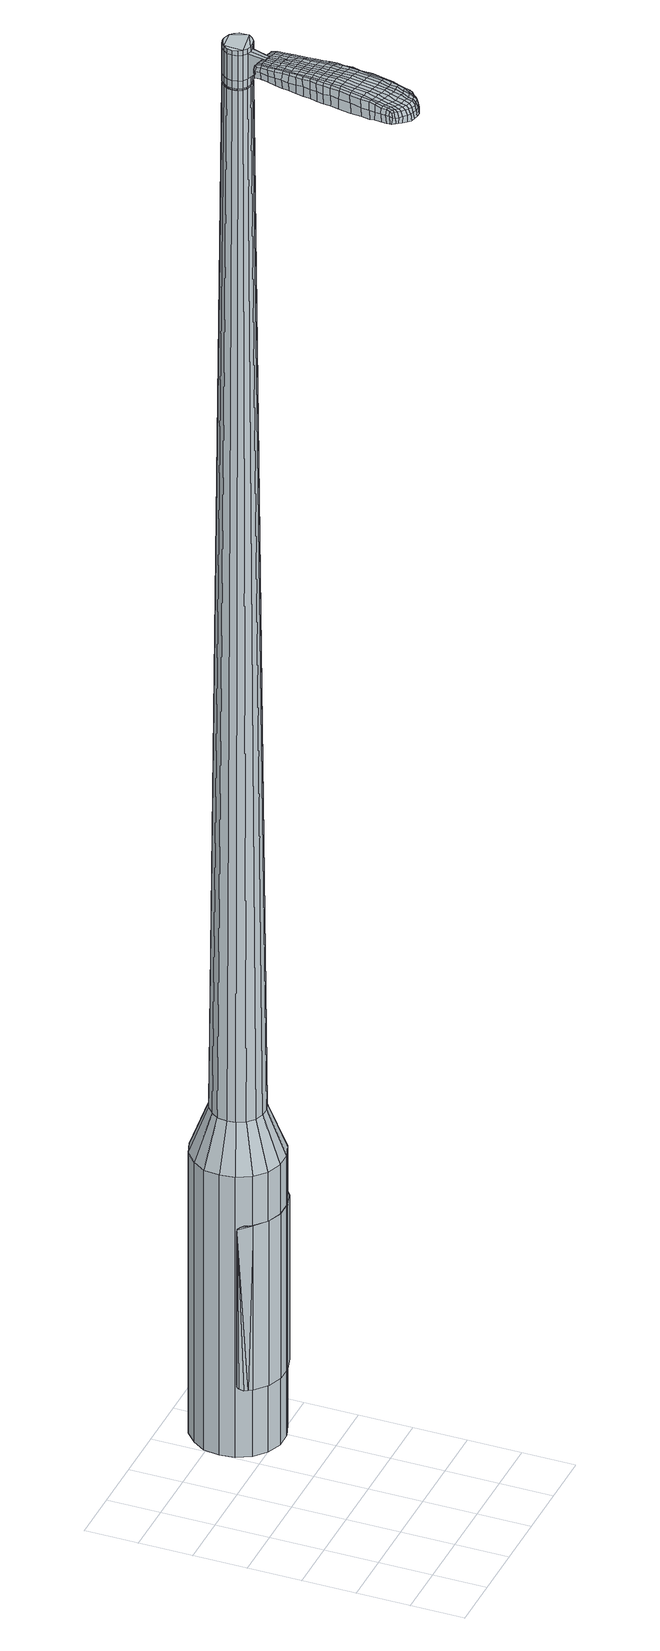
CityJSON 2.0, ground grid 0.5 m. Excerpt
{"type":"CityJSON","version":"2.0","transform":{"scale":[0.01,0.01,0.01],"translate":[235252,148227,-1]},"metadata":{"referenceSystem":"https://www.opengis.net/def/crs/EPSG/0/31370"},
"CityObjects":{
"object1":{"type":"GenericCityObject","attributes":{"cluster":193,"mean_distance_to_centroid":0.144,"new_centroid_x":235253.41,"new_centroid_y":148229.39,"mean_distance_to_camera":8.99,"H1":12.53,"H2":21.16,"Z_final":111.23,"cluster2":-1,"proj_x":235248.6,"proj_y":148228.47,"id_line":97395,"bearing_l":169.21,"distance":4.89,"orientation":"left","G_obj":259.21},"geometry":[{"type":"MultiSurface","lod":"2","boundaries":[[[0,1,2,3]],[[1,4,5,2]],[[4,6,7,5]],[[6,8,9,7]],[[8,10,11,9]],[[10,12,13,11]],[[12,14,15,13]],[[14,16,17,15]],[[16,18,19,17]],[[18,20,21,19]],[[20,22,23,21]],[[22,24,25,23]],[[24,26,27,25]],[[26,28,29,27]],[[28,30,31,29]],[[30,32,33,31]],[[32,34,35,33]],[[34,0,3,35]],[[36,37,38,39]],[[38,40,41,42]],[[41,43,42]],[[42,44,45,46]],[[45,47,46]],[[46,48,49,50]],[[49,51,50]],[[42,46,50,38]],[[50,52,39,38]],[[53,36,39]],[[2,5,7,35]],[[7,9,11,15]],[[11,13,15]],[[15,17,19,23]],[[19,21,23]],[[23,25,27,31]],[[27,29,31]],[[15,23,31,7]],[[31,33,35,7]],[[3,2,35]],[[1,0,54,55]],[[0,34,56,54]],[[34,32,57,56]],[[32,30,58,57]],[[30,28,59,58]],[[28,26,60,59]],[[26,24,61,60]],[[24,22,62,61]],[[22,20,63,62]],[[20,18,64,63]],[[18,16,65,64]],[[16,14,66,65]],[[14,12,67,66]],[[12,10,68,67]],[[10,8,69,68]],[[8,6,70,69]],[[6,4,71,70]],[[4,1,55,71]],[[55,54,72,73]],[[54,56,74,72]],[[56,57,75,74]],[[57,58,76,75]],[[58,59,77,76]],[[59,60,78,77]],[[60,61,79,78]],[[61,62,80,79]],[[62,63,81,80]],[[63,64,82,81]],[[64,65,83,82]],[[65,66,84,83]],[[66,67,85,84]],[[67,68,86,85]],[[68,69,87,86]],[[69,70,88,87]],[[70,71,89,88]],[[71,55,73,89]],[[90,91,92,93]],[[74,94,91,90]],[[95,96,94,74]],[[76,97,96,95]],[[98,99,97,76]],[[78,100,99,98]],[[101,102,100,78]],[[80,103,102,101]],[[81,104,103,80]],[[105,106,104,81]],[[83,107,106,105]],[[108,109,107,83]],[[110,111,109,108]],[[112,113,111,110]],[[114,115,113,112]],[[116,117,115,114]],[[118,119,117,116]],[[93,92,119,118]],[[120,121,122,123]],[[124,120,123,125]],[[126,124,125,127]],[[128,126,127,129]],[[130,128,129,131]],[[132,130,131,133]],[[134,132,133,135]],[[136,134,135,137]],[[138,136,137,139]],[[140,138,139,141]],[[142,140,141,143]],[[144,142,143,145]],[[146,144,145,147]],[[148,146,147,149]],[[150,148,149,151]],[[152,150,151,153]],[[73,72,90,93]],[[72,74,90]],[[75,95,74]],[[75,76,95]],[[77,98,76]],[[77,78,98]],[[79,101,78]],[[79,80,101]],[[82,105,81]],[[82,83,105]],[[84,108,83]],[[84,85,110,108]],[[85,86,112,110]],[[86,87,114,112]],[[87,88,116,114]],[[88,89,118,116]],[[89,73,93,118]],[[154,155,92,91]],[[155,156,119,92]],[[156,157,117,119]],[[157,158,115,117]],[[158,159,113,115]],[[159,160,111,113]],[[160,161,109,111]],[[161,107,109]],[[162,106,107]],[[162,104,106]],[[163,102,103]],[[163,100,102]],[[164,99,100]],[[164,97,99]],[[165,96,97]],[[165,94,96]],[[154,91,94]],[[39,52,152,166]],[[155,154,167,153]],[[53,39,166,121]],[[154,94,122,167]],[[36,53,121,120]],[[94,165,123,122]],[[37,36,120,124]],[[165,97,125,123]],[[38,37,124,126]],[[97,164,127,125]],[[40,38,126,128]],[[164,100,129,127]],[[41,40,128,130]],[[100,163,131,129]],[[43,41,130,132]],[[163,103,133,131]],[[42,43,132,134]],[[103,104,135,133]],[[44,42,134,136]],[[104,162,137,135]],[[45,44,136,138]],[[162,107,139,137]],[[47,45,138,140]],[[107,161,141,139]],[[46,47,140,142]],[[161,160,143,141]],[[48,46,142,144]],[[160,159,145,143]],[[49,48,144,146]],[[159,158,147,145]],[[51,49,146,148]],[[158,157,149,147]],[[50,51,148,150]],[[157,156,151,149]],[[52,50,150,152]],[[156,155,153,151]],[[152,153,168,169]],[[153,167,170,168]],[[167,122,171,170]],[[122,121,172,171]],[[121,166,173,172]],[[166,152,169,173]],[[174,175,176,177]],[[178,174,177,179]],[[174,178,180,181]],[[175,174,181,182]],[[183,184,185,186]],[[187,183,186,188]],[[183,187,189,190]],[[184,183,190,191]],[[192,193,194,195]],[[196,192,195,197]],[[192,196,198,199]],[[193,192,199,200]],[[201,202,203,204]],[[205,201,204,206]],[[201,205,207,208]],[[202,201,208,209]],[[210,211,212,213]],[[214,210,213,215]],[[210,214,216,217]],[[211,210,217,218]],[[219,220,221,222]],[[223,219,222,224]],[[219,223,225,226]],[[220,219,226,227]],[[228,229,230,231]],[[220,228,231,221]],[[228,220,227,232]],[[229,228,232,233]],[[234,235,236,237]],[[229,234,237,230]],[[234,229,233,238]],[[235,234,238,239]],[[240,178,179,241]],[[235,240,241,236]],[[240,235,239,242]],[[178,240,242,180]],[[243,244,245,246]],[[247,243,246,248]],[[243,247,249,250]],[[244,243,250,251]],[[252,253,254,255]],[[244,252,255,245]],[[252,244,251,256]],[[253,252,256,257]],[[258,259,260,261]],[[253,258,261,254]],[[258,253,257,262]],[[259,258,262,263]],[[264,265,266,267]],[[259,264,267,260]],[[264,259,263,268]],[[265,264,268,269]],[[270,175,182,271]],[[265,270,271,266]],[[270,265,269,272]],[[175,270,272,176]],[[273,274,275,276]],[[277,273,276,278]],[[273,277,279,280]],[[274,273,280,281]],[[282,283,284,285]],[[274,282,285,275]],[[282,274,281,286]],[[283,282,286,287]],[[288,289,290,291]],[[283,288,291,284]],[[288,283,287,292]],[[289,288,292,293]],[[294,187,188,295]],[[289,294,295,290]],[[294,289,293,296]],[[187,294,296,189]],[[297,298,299,300]],[[301,297,300,302]],[[297,301,303,304]],[[298,297,304,305]],[[306,307,308,309]],[[298,306,309,299]],[[306,298,305,310]],[[307,306,310,311]],[[312,313,314,315]],[[307,312,315,308]],[[312,307,311,316]],[[313,312,316,317]],[[318,319,320,321]],[[313,318,321,314]],[[318,313,317,322]],[[319,318,322,323]],[[324,184,191,325]],[[319,324,325,320]],[[324,319,323,326]],[[184,324,326,185]],[[327,213,212,328]],[[329,327,328,330]],[[327,329,331,332]],[[213,327,332,215]],[[333,329,330,334]],[[335,333,334,336]],[[333,335,337,338]],[[329,333,338,331]],[[339,335,336,340]],[[341,339,340,342]],[[339,341,343,344]],[[335,339,344,337]],[[345,341,342,346]],[[347,345,346,348]],[[345,347,349,350]],[[341,345,350,343]],[[351,347,348,352]],[[202,351,352,203]],[[351,202,209,353]],[[347,351,353,349]],[[354,355,200,199]],[[356,354,199,198]],[[354,356,357,358]],[[355,354,358,359]],[[360,361,359,358]],[[362,360,358,357]],[[360,362,363,364]],[[361,360,364,365]],[[366,367,365,364]],[[368,366,364,363]],[[366,368,369,370]],[[367,366,370,371]],[[372,373,371,370]],[[374,372,370,369]],[[372,374,207,205]],[[373,372,205,206]],[[375,376,377,378]],[[277,375,378,279]],[[375,277,278,379]],[[376,375,379,380]],[[381,196,197,382]],[[376,381,382,377]],[[381,376,380,383]],[[196,381,383,198]],[[384,385,386,387]],[[223,384,387,225]],[[384,223,224,388]],[[385,384,388,389]],[[390,391,392,393]],[[385,390,393,386]],[[390,385,389,394]],[[391,390,394,395]],[[396,193,200,397]],[[391,396,397,392]],[[396,391,395,398]],[[193,396,398,194]],[[399,400,401,402]],[[181,399,402,182]],[[399,181,180,403]],[[400,399,403,404]],[[405,406,407,408]],[[400,405,408,401]],[[405,400,404,409]],[[406,405,409,410]],[[411,204,203,412]],[[406,411,412,407]],[[411,406,410,413]],[[204,411,413,206]],[[414,415,416,417]],[[186,414,417,188]],[[414,186,185,418]],[[415,414,418,419]],[[420,208,207,421]],[[415,420,421,416]],[[420,415,419,422]],[[208,420,422,209]],[[423,424,425,426]],[[301,423,426,303]],[[423,301,302,427]],[[424,423,427,428]],[[429,214,215,430]],[[424,429,430,425]],[[429,424,428,431]],[[214,429,431,216]],[[432,433,434,435]],[[247,432,435,249]],[[432,247,248,436]],[[433,432,436,437]],[[438,439,440,441]],[[433,438,441,434]],[[438,433,437,442]],[[439,438,442,443]],[[444,211,218,445]],[[439,444,445,440]],[[444,439,443,446]],[[211,444,446,212]],[[447,448,437,436]],[[246,447,436,248]],[[447,246,245,449]],[[448,447,449,450]],[[451,452,443,442]],[[448,451,442,437]],[[451,448,450,453]],[[452,451,453,454]],[[455,328,212,446]],[[452,455,446,443]],[[455,452,454,456]],[[328,455,456,330]],[[457,458,459,460]],[[304,457,460,305]],[[457,304,303,426]],[[458,457,426,425]],[[461,332,331,462]],[[458,461,462,459]],[[461,458,425,430]],[[332,461,430,215]],[[463,464,450,449]],[[255,463,449,245]],[[463,255,254,465]],[[464,463,465,466]],[[467,468,454,453]],[[464,467,453,450]],[[467,464,466,469]],[[468,467,469,470]],[[471,334,330,456]],[[468,471,456,454]],[[471,468,470,472]],[[334,471,472,336]],[[473,474,475,476]],[[310,473,476,311]],[[473,310,305,460]],[[474,473,460,459]],[[477,338,337,478]],[[474,477,478,475]],[[477,474,459,462]],[[338,477,462,331]],[[479,480,466,465]],[[261,479,465,254]],[[479,261,260,481]],[[480,479,481,482]],[[483,484,470,469]],[[480,483,469,466]],[[483,480,482,485]],[[484,483,485,486]],[[487,340,336,472]],[[484,487,472,470]],[[487,484,486,488]],[[340,487,488,342]],[[489,490,491,492]],[[316,489,492,317]],[[489,316,311,476]],[[490,489,476,475]],[[493,344,343,494]],[[490,493,494,491]],[[493,490,475,478]],[[344,493,478,337]],[[495,496,482,481]],[[267,495,481,260]],[[495,267,266,497]],[[496,495,497,498]],[[499,500,486,485]],[[496,499,485,482]],[[499,496,498,501]],[[500,499,501,502]],[[503,346,342,488]],[[500,503,488,486]],[[503,500,502,504]],[[346,503,504,348]],[[505,506,507,508]],[[322,505,508,323]],[[505,322,317,492]],[[506,505,492,491]],[[509,350,349,510]],[[506,509,510,507]],[[509,506,491,494]],[[350,509,494,343]],[[511,512,498,497]],[[271,511,497,266]],[[511,271,182,402]],[[512,511,402,401]],[[513,514,502,501]],[[512,513,501,498]],[[513,512,401,408]],[[514,513,408,407]],[[515,352,348,504]],[[514,515,504,502]],[[515,514,407,412]],[[352,515,412,203]],[[516,517,419,418]],[[326,516,418,185]],[[516,326,323,508]],[[517,516,508,507]],[[518,353,209,422]],[[517,518,422,419]],[[518,517,507,510]],[[353,518,510,349]],[[519,520,380,379]],[[276,519,379,278]],[[519,276,275,521]],[[520,519,521,522]],[[523,356,198,383]],[[520,523,383,380]],[[523,520,522,524]],[[356,523,524,357]],[[525,526,527,528]],[[226,525,528,227]],[[525,226,225,387]],[[526,525,387,386]],[[529,530,531,532]],[[526,529,532,527]],[[529,526,386,393]],[[530,529,393,392]],[[533,355,359,534]],[[530,533,534,531]],[[533,530,392,397]],[[355,533,397,200]],[[535,536,522,521]],[[285,535,521,275]],[[535,285,284,537]],[[536,535,537,538]],[[539,362,357,524]],[[536,539,524,522]],[[539,536,538,540]],[[362,539,540,363]],[[541,542,543,544]],[[232,541,544,233]],[[541,232,227,528]],[[542,541,528,527]],[[545,546,547,548]],[[542,545,548,543]],[[545,542,527,532]],[[546,545,532,531]],[[549,361,365,550]],[[546,549,550,547]],[[549,546,531,534]],[[361,549,534,359]],[[551,552,538,537]],[[291,551,537,284]],[[551,291,290,553]],[[552,551,553,554]],[[555,368,363,540]],[[552,555,540,538]],[[555,552,554,556]],[[368,555,556,369]],[[557,558,559,560]],[[238,557,560,239]],[[557,238,233,544]],[[558,557,544,543]],[[561,562,563,564]],[[558,561,564,559]],[[561,558,543,548]],[[562,561,548,547]],[[565,367,371,566]],[[562,565,566,563]],[[565,562,547,550]],[[367,565,550,365]],[[567,568,554,553]],[[295,567,553,290]],[[567,295,188,417]],[[568,567,417,416]],[[569,374,369,556]],[[568,569,556,554]],[[569,568,416,421]],[[374,569,421,207]],[[570,571,404,403]],[[242,570,403,180]],[[570,242,239,560]],[[571,570,560,559]],[[572,573,410,409]],[[571,572,409,404]],[[572,571,559,564]],[[573,572,564,563]],[[574,373,206,413]],[[573,574,413,410]],[[574,573,563,566]],[[373,574,566,371]],[[575,576,577,578]],[[578,577,579,580]],[[581,579,577,582]],[[582,577,576,583]],[[584,585,586,587]],[[587,586,588,589]],[[590,588,586,591]],[[591,586,585,592]],[[593,594,595,596]],[[596,595,597,598]],[[599,597,595,600]],[[600,595,594,601]],[[602,603,604,605]],[[605,604,606,607]],[[608,606,604,609]],[[609,604,603,610]],[[611,612,613,614]],[[614,613,615,616]],[[617,615,613,618]],[[618,613,612,619]],[[620,621,622,623]],[[623,622,624,625]],[[626,624,622,627]],[[627,622,621,628]],[[629,630,631,632]],[[632,631,621,620]],[[628,621,631,633]],[[633,631,630,634]],[[635,636,637,638]],[[638,637,630,629]],[[634,630,637,639]],[[639,637,636,640]],[[580,579,641,642]],[[642,641,636,635]],[[640,636,641,643]],[[643,641,579,581]],[[644,645,646,647]],[[647,646,648,649]],[[650,648,646,651]],[[651,646,645,652]],[[653,654,655,656]],[[656,655,645,644]],[[652,645,655,657]],[[657,655,654,658]],[[659,660,661,662]],[[662,661,654,653]],[[658,654,661,663]],[[663,661,660,664]],[[665,666,667,668]],[[668,667,660,659]],[[664,660,667,669]],[[669,667,666,670]],[[583,576,671,672]],[[672,671,666,665]],[[670,666,671,673]],[[673,671,576,575]],[[674,675,676,677]],[[677,676,678,679]],[[680,678,676,681]],[[681,676,675,682]],[[683,684,685,686]],[[686,685,675,674]],[[682,675,685,687]],[[687,685,684,688]],[[689,690,691,692]],[[692,691,684,683]],[[688,684,691,693]],[[693,691,690,694]],[[589,588,695,696]],[[696,695,690,689]],[[694,690,695,697]],[[697,695,588,590]],[[698,699,700,701]],[[701,700,702,703]],[[704,702,700,705]],[[705,700,699,706]],[[707,708,709,710]],[[710,709,699,698]],[[706,699,709,711]],[[711,709,708,712]],[[713,714,715,716]],[[716,715,708,707]],[[712,708,715,717]],[[717,715,714,718]],[[719,720,721,722]],[[722,721,714,713]],[[718,714,721,723]],[[723,721,720,724]],[[592,585,725,726]],[[726,725,720,719]],[[724,720,725,727]],[[727,725,585,584]],[[611,614,728,729]],[[729,728,730,731]],[[732,730,728,733]],[[733,728,614,616]],[[731,730,734,735]],[[735,734,736,737]],[[738,736,734,739]],[[739,734,730,732]],[[737,736,740,741]],[[741,740,742,743]],[[744,742,740,745]],[[745,740,736,738]],[[743,742,746,747]],[[747,746,748,749]],[[750,748,746,751]],[[751,746,742,744]],[[749,748,752,753]],[[753,752,603,602]],[[610,603,752,754]],[[754,752,748,750]],[[601,755,756,600]],[[600,756,757,599]],[[758,757,756,759]],[[759,756,755,760]],[[760,761,762,759]],[[759,762,763,758]],[[764,763,762,765]],[[765,762,761,766]],[[766,767,768,765]],[[765,768,769,764]],[[770,769,768,771]],[[771,768,767,772]],[[772,773,774,771]],[[771,774,775,770]],[[608,775,774,606]],[[606,774,773,607]],[[776,777,778,779]],[[779,778,678,680]],[[679,678,778,780]],[[780,778,777,781]],[[598,597,782,783]],[[783,782,777,776]],[[781,777,782,784]],[[784,782,597,599]],[[785,786,787,788]],[[788,787,624,626]],[[625,624,787,789]],[[789,787,786,790]],[[791,792,793,794]],[[794,793,786,785]],[[790,786,793,795]],[[795,793,792,796]],[[601,594,797,798]],[[798,797,792,791]],[[796,792,797,799]],[[799,797,594,593]],[[800,801,802,803]],[[803,802,582,583]],[[581,582,802,804]],[[804,802,801,805]],[[806,807,808,809]],[[809,808,801,800]],[[805,801,808,810]],[[810,808,807,811]],[[602,605,812,813]],[[813,812,807,806]],[[811,807,812,814]],[[814,812,605,607]],[[815,816,817,818]],[[818,817,587,589]],[[584,587,817,819]],[[819,817,816,820]],[[608,609,821,822]],[[822,821,816,815]],[[820,816,821,823]],[[823,821,609,610]],[[824,825,826,827]],[[827,826,702,704]],[[703,702,826,828]],[[828,826,825,829]],[[616,615,830,831]],[[831,830,825,824]],[[829,825,830,832]],[[832,830,615,617]],[[833,834,835,836]],[[836,835,648,650]],[[649,648,835,837]],[[837,835,834,838]],[[839,840,841,842]],[[842,841,834,833]],[[838,834,841,843]],[[843,841,840,844]],[[619,612,845,846]],[[846,845,840,839]],[[844,840,845,847]],[[847,845,612,611]],[[838,848,849,837]],[[837,849,647,649]],[[644,647,849,850]],[[849,848,850]],[[844,851,852,843]],[[843,852,848,838]],[[850,848,852,853]],[[853,852,851,854]],[[611,729,855,847]],[[847,855,851,844]],[[854,851,855,856]],[[856,855,729,731]],[[857,858,859,860]],[[860,859,705,706]],[[704,705,859,827]],[[827,859,858,824]],[[732,733,861,862]],[[862,861,858,857]],[[824,858,861,831]],[[831,861,733,616]],[[863,864,850]],[[850,864,656,644]],[[653,656,864,865]],[[865,864,863,866]],[[854,867,868,853]],[[853,868,863,850]],[[866,863,868,869]],[[869,868,867,870]],[[731,735,871,856]],[[856,871,867,854]],[[870,867,871,872]],[[872,871,735,737]],[[873,874,875,876]],[[876,875,711,712]],[[706,711,875,860]],[[860,875,874,857]],[[738,739,877,878]],[[878,877,874,873]],[[857,874,877,862]],[[862,877,739,732]],[[866,879,880,865]],[[865,880,662,653]],[[659,662,880,881]],[[881,880,879,882]],[[870,883,884,869]],[[869,884,879,866]],[[882,879,884,885]],[[885,884,883,886]],[[737,741,887,872]],[[872,887,883,870]],[[886,883,887,888]],[[888,887,741,743]],[[889,890,891,892]],[[892,891,717,718]],[[712,717,891,876]],[[876,891,890,873]],[[744,745,893,894]],[[894,893,890,889]],[[873,890,893,878]],[[878,893,745,738]],[[882,895,896,881]],[[881,896,668,659]],[[665,668,896,897]],[[897,896,895,898]],[[886,899,900,885]],[[885,900,895,882]],[[898,895,900,901]],[[901,900,899,902]],[[743,747,903,888]],[[888,903,899,886]],[[902,899,903,904]],[[904,903,747,749]],[[905,906,907,908]],[[908,907,723,724]],[[718,723,907,892]],[[892,907,906,889]],[[750,751,909,910]],[[910,909,906,905]],[[889,906,909,894]],[[894,909,751,744]],[[898,911,912,897]],[[897,912,672,665]],[[583,672,912,803]],[[803,912,911,800]],[[902,913,914,901]],[[901,914,911,898]],[[800,911,914,809]],[[809,914,913,806]],[[749,753,915,904]],[[904,915,913,902]],[[806,913,915,813]],[[813,915,753,602]],[[820,916,917,819]],[[819,917,727,584]],[[724,727,917,908]],[[908,917,916,905]],[[610,754,918,823]],[[823,918,916,820]],[[905,916,918,910]],[[910,918,754,750]],[[781,919,920,780]],[[780,920,677,679]],[[674,677,920,921]],[[921,920,919,922]],[[599,757,923,784]],[[784,923,919,781]],[[922,919,923,924]],[[924,923,757,758]],[[925,926,927,928]],[[928,927,627,628]],[[626,627,927,788]],[[788,927,926,785]],[[929,930,931,932]],[[932,931,926,925]],[[785,926,931,794]],[[794,931,930,791]],[[760,755,933,934]],[[934,933,930,929]],[[791,930,933,798]],[[798,933,755,601]],[[922,935,936,921]],[[921,936,686,674]],[[683,686,936,937]],[[937,936,935,938]],[[758,763,939,924]],[[924,939,935,922]],[[938,935,939,940]],[[940,939,763,764]],[[941,942,943,944]],[[944,943,633,634]],[[628,633,943,928]],[[928,943,942,925]],[[945,946,947,948]],[[948,947,942,941]],[[925,942,947,932]],[[932,947,946,929]],[[766,761,949,950]],[[950,949,946,945]],[[929,946,949,934]],[[934,949,761,760]],[[938,951,952,937]],[[937,952,692,683]],[[689,692,952,953]],[[953,952,951,954]],[[764,769,955,940]],[[940,955,951,938]],[[954,951,955,956]],[[956,955,769,770]],[[957,958,959,960]],[[960,959,639,640]],[[634,639,959,944]],[[944,959,958,941]],[[961,962,963,964]],[[964,963,958,957]],[[941,958,963,948]],[[948,963,962,945]],[[772,767,965,966]],[[966,965,962,961]],[[945,962,965,950]],[[950,965,767,766]],[[954,967,968,953]],[[953,968,696,689]],[[589,696,968,818]],[[818,968,967,815]],[[770,775,969,956]],[[956,969,967,954]],[[815,967,969,822]],[[822,969,775,608]],[[805,970,971,804]],[[804,971,643,581]],[[640,643,971,960]],[[960,971,970,957]],[[811,972,973,810]],[[810,973,970,805]],[[957,970,973,964]],[[964,973,972,961]],[[607,773,974,814]],[[814,974,972,811]],[[961,972,974,966]],[[966,974,773,772]],[[575,578,177,176]],[[578,580,179,177]],[[590,591,190,189]],[[591,592,191,190]],[[593,596,195,194]],[[596,598,197,195]],[[617,618,217,216]],[[618,619,218,217]],[[620,623,222,221]],[[623,625,224,222]],[[629,632,231,230]],[[632,620,221,231]],[[635,638,237,236]],[[638,629,230,237]],[[580,642,241,179]],[[642,635,236,241]],[[650,651,250,249]],[[651,652,251,250]],[[652,657,256,251]],[[657,658,257,256]],[[658,663,262,257]],[[663,664,263,262]],[[664,669,268,263]],[[669,670,269,268]],[[670,673,272,269]],[[673,575,176,272]],[[680,681,280,279]],[[681,682,281,280]],[[682,687,286,281]],[[687,688,287,286]],[[688,693,292,287]],[[693,694,293,292]],[[694,697,296,293]],[[697,590,189,296]],[[698,701,300,299]],[[701,703,302,300]],[[707,710,309,308]],[[710,698,299,309]],[[713,716,315,314]],[[716,707,308,315]],[[719,722,321,320]],[[722,713,314,321]],[[592,726,325,191]],[[726,719,320,325]],[[776,779,378,377]],[[779,680,279,378]],[[598,783,382,197]],[[783,776,377,382]],[[625,789,388,224]],[[789,790,389,388]],[[790,795,394,389]],[[795,796,395,394]],[[796,799,398,395]],[[799,593,194,398]],[[703,828,427,302]],[[828,829,428,427]],[[829,832,431,428]],[[832,617,216,431]],[[833,836,435,434]],[[836,650,249,435]],[[839,842,441,440]],[[842,833,434,441]],[[619,846,445,218]],[[846,839,440,445]],[[975,976,977,978]],[[979,980,978,977]],[[981,982,983,984]],[[985,986,987,988]],[[976,989,990,977]],[[991,979,977,990]],[[992,981,984,993]],[[994,995,986,985]],[[989,996,997,990]],[[997,998,991,990]],[[999,992,993,1000]],[[1001,995,994,1002]],[[996,1003,1004,997]],[[1004,1005,998,997]],[[1006,999,1000,1007]],[[1008,1001,1002,1009]],[[1010,1011,1012,1013]],[[1014,1015,1011,1010]],[[1014,1016,1017,1015]],[[1016,1018,1019,1017]],[[1020,1021,1022,1023]],[[1024,1025,1021,1020]],[[1026,1027,1025,1024]],[[1028,1029,1027,1026]],[[1023,1012,1011,1020]],[[1020,1011,1015,1024]],[[1015,1017,1026,1024]],[[1017,1019,1028,1026]],[[984,983,980,979]],[[993,984,979,991]],[[998,1000,993,991]],[[1005,1007,1000,998]],[[985,988,982,981]],[[994,985,981,992]],[[1002,994,992,999]],[[1009,1002,999,1006]],[[986,1010,1013,987]],[[995,1014,1010,986]],[[1016,1014,995,1001]],[[1018,1016,1001,1008]],[[1030,1031,1032,1033]],[[1032,1034,1035,1036]],[[1032,1036,1037,1038]],[[1032,1038,1033]],[[1039,1030,1033,1040]],[[1041,1040,1033,1042]],[[1043,1042,1033]],[[1044,1032,1031,1045]],[[1046,1044,1045,1047]],[[1048,1046,1047,1049]],[[1050,1048,1049,1051]],[[1052,1050,1051,1053]],[[1053,1054,1055,1056]],[[1053,1056,1057,1058]],[[1053,1058,1059,1060]],[[1059,1061,1062,1063]],[[1059,1063,1064,1065]],[[1059,1065,1060]],[[1053,1060,1052]],[[1066,1067,1031,1030]],[[1068,1069,1034,1032]],[[1070,1071,1043,1033]],[[1067,1072,1045,1031]],[[1073,1068,1032,1044]],[[1072,1074,1047,1045]],[[1075,1073,1044,1046]],[[1074,1076,1049,1047]],[[1077,1075,1046,1048]],[[1076,1078,1051,1049]],[[1079,1077,1048,1050]],[[1078,1080,1053,1051]],[[1081,1079,1050,1052]],[[1080,1082,1054,1053]],[[1083,1084,1061,1059]],[[1085,1081,1052,1060]],[[1055,1054,1082,1086]],[[1056,1055,1086,1087]],[[1057,1056,1087,1088]],[[1058,1057,1088,1089]],[[1059,1058,1089,1083]],[[1090,1066,1030,1039]],[[1091,1090,1039,1040]],[[1092,1091,1040,1041]],[[1093,1092,1041,1042]],[[1071,1093,1042,1043]],[[1035,1034,1069,1094]],[[1062,1061,1084,1095]],[[1036,1035,1094,1096]],[[1037,1036,1096,1097]],[[1038,1037,1097,1098]],[[1033,1038,1098,1070]],[[1063,1062,1095,1099]],[[1064,1063,1099,1100]],[[1065,1064,1100,1101]],[[1060,1065,1101,1085]]]}]}
},
"vertices":[
[134,195,384],[120,200,384],[120,200,96],[134,195,96],[109,210,384],[109,210,96],[102,223,384],[102,223,96],[100,237,384],[100,237,96],[102,252,384],[102,252,96],[110,264,384],[110,264,96],[121,274,384],[121,274,96],[135,279,384],[135,279,96],[150,278,384],[150,278,96],[164,273,384],[164,273,96],[175,264,384],[175,264,96],[182,251,384],[182,251,96],[184,236,384],[184,236,96],[181,222,384],[181,222,96],[174,209,384],[174,209,96],[163,200,384],[163,200,96],[149,195,384],[149,195,96],[148,225,1524],[152,228,1524],[155,232,1524],[139,224,1524],[155,237,1524],[155,241,1524],[149,248,1524],[152,245,1524],[144,250,1524],[140,250,1524],[132,246,1524],[135,249,1524],[129,242,1524],[128,237,1524],[131,228,1524],[129,232,1524],[135,225,1524],[144,224,1524],[137,212,429],[129,215,429],[146,212,429],[154,215,429],[161,220,429],[165,228,429],[167,236,429],[166,245,429],[161,253,429],[155,258,429],[147,262,429],[138,262,429],[130,259,429],[123,253,429],[118,246,429],[117,237,429],[118,229,429],[122,221,429],[139,224,1483],[135,225,1483],[144,224,1483],[148,225,1483],[152,228,1483],[155,232,1483],[155,237,1483],[155,241,1483],[152,245,1483],[149,248,1483],[144,250,1483],[140,250,1483],[135,249,1483],[132,246,1483],[129,242,1483],[128,237,1483],[129,232,1483],[131,228,1483],[140,224,1483],[140,224,1485],[135,226,1485],[135,226,1483],[144,224,1485],[148,226,1483],[148,226,1485],[152,228,1485],[154,232,1483],[154,232,1485],[155,237,1485],[154,241,1483],[154,241,1485],[152,245,1485],[149,248,1485],[144,249,1483],[144,249,1485],[140,250,1485],[136,248,1483],[136,248,1485],[132,245,1483],[132,245,1485],[130,241,1483],[130,241,1485],[129,237,1483],[129,237,1485],[130,233,1483],[130,233,1485],[132,229,1483],[132,229,1485],[148,225,1519],[144,224,1519],[144,224,1493],[148,225,1493],[152,228,1519],[152,228,1493],[155,232,1519],[155,232,1493],[155,237,1519],[155,237,1493],[155,241,1519],[155,241,1493],[152,245,1519],[152,245,1493],[149,248,1519],[149,248,1493],[144,250,1519],[144,250,1493],[140,250,1519],[140,250,1493],[135,249,1519],[135,249,1493],[132,246,1519],[132,246,1493],[129,242,1519],[129,242,1493],[128,237,1519],[128,237,1493],[129,232,1519],[129,232,1493],[131,228,1519],[131,228,1493],[135,225,1519],[135,225,1493],[139,224,1485],[135,225,1485],[131,228,1485],[129,232,1485],[128,237,1485],[129,242,1485],[132,246,1485],[135,249,1485],[144,250,1485],[155,241,1485],[155,232,1485],[148,225,1485],[139,224,1519],[139,224,1493],[133,206,1513],[133,206,1518],[136,205,1513],[139,205,1513],[139,205,1518],[136,205,1518],[103,136,1519],[104,143,1518],[103,142,1509],[101,135,1510],[101,128,1519],[99,127,1510],[103,128,1526],[105,137,1525],[106,144,1525],[141,129,1519],[142,136,1518],[140,137,1525],[139,130,1525],[139,120,1519],[138,121,1526],[140,119,1510],[142,127,1510],[143,134,1509],[110,60,1519],[106,61,1519],[106,60,1513],[110,59,1513],[114,60,1519],[114,59,1513],[114,62,1524],[110,61,1524],[106,62,1524],[123,133,1530],[125,140,1529],[122,141,1529],[120,133,1530],[122,124,1531],[118,124,1531],[126,123,1530],[127,132,1530],[128,139,1529],[138,212,1512],[136,213,1512],[136,211,1517],[138,211,1517],[141,211,1512],[141,210,1517],[141,211,1506],[138,211,1506],[135,212,1506],[93,78,1519],[93,81,1519],[92,80,1512],[92,77,1512],[93,75,1518],[92,75,1512],[94,76,1522],[94,78,1523],[95,81,1524],[94,86,1519],[94,91,1519],[93,91,1512],[92,85,1512],[95,86,1524],[96,92,1525],[95,97,1519],[96,105,1519],[95,104,1511],[93,96,1511],[97,98,1526],[98,106,1526],[99,116,1519],[97,115,1510],[100,117,1526],[121,208,1513],[119,200,1513],[120,201,1518],[122,208,1517],[122,213,1512],[123,212,1516],[121,213,1506],[120,207,1507],[118,200,1507],[117,193,1514],[115,186,1515],[117,186,1520],[118,194,1519],[116,192,1507],[114,185,1507],[113,179,1515],[111,171,1516],[113,172,1522],[115,179,1521],[112,178,1508],[110,171,1508],[110,164,1517],[108,157,1517],[110,158,1524],[111,165,1523],[108,163,1508],[106,156,1509],[106,150,1518],[108,151,1524],[104,149,1509],[128,70,1519],[129,73,1519],[128,74,1524],[127,71,1523],[127,68,1518],[126,69,1522],[128,67,1512],[129,69,1512],[130,72,1512],[130,78,1519],[132,84,1519],[131,84,1525],[129,79,1524],[132,77,1512],[133,82,1512],[133,89,1519],[135,97,1519],[134,98,1526],[132,90,1526],[135,88,1511],[136,96,1511],[137,109,1519],[136,110,1526],[138,107,1510],[151,202,1513],[150,194,1513],[150,193,1507],[151,201,1507],[151,208,1512],[152,207,1506],[150,207,1516],[150,203,1517],[149,195,1518],[149,187,1514],[148,180,1515],[149,178,1507],[150,186,1507],[147,188,1519],[146,181,1520],[147,172,1515],[146,165,1516],[147,163,1508],[148,171,1508],[145,173,1521],[144,166,1522],[145,157,1517],[144,150,1517],[145,149,1509],[146,156,1508],[143,159,1523],[142,151,1524],[143,143,1518],[144,141,1509],[141,144,1524],[137,206,1519],[135,206,1519],[136,198,1520],[133,199,1520],[139,198,1520],[140,205,1519],[134,191,1522],[132,191,1522],[133,184,1523],[130,184,1523],[136,183,1523],[137,190,1521],[132,176,1524],[129,177,1524],[130,169,1525],[127,170,1525],[133,168,1525],[135,176,1524],[129,162,1526],[126,162,1526],[128,154,1527],[125,155,1527],[131,154,1527],[132,161,1526],[126,147,1528],[123,148,1528],[130,147,1528],[111,64,1527],[107,65,1527],[115,65,1526],[115,69,1527],[111,69,1528],[108,70,1528],[113,75,1529],[109,76,1529],[117,75,1528],[118,82,1530],[114,82,1530],[110,83,1530],[115,89,1531],[112,90,1531],[119,89,1530],[121,98,1531],[117,98,1531],[113,99,1531],[119,111,1531],[116,112,1531],[123,111,1531],[126,66,1518],[123,64,1519],[124,63,1513],[126,65,1513],[125,68,1523],[123,66,1523],[119,62,1519],[119,61,1513],[119,63,1524],[94,73,1518],[95,70,1518],[96,72,1523],[95,74,1523],[93,72,1513],[94,70,1513],[97,67,1519],[100,64,1519],[100,66,1524],[98,69,1523],[96,67,1513],[99,64,1513],[103,62,1519],[103,64,1524],[102,61,1513],[106,137,1528],[108,136,1528],[110,143,1528],[108,144,1527],[104,128,1528],[106,128,1529],[111,136,1529],[114,135,1530],[115,142,1529],[112,143,1528],[109,127,1529],[112,126,1530],[117,134,1530],[118,141,1529],[115,125,1531],[138,130,1528],[135,131,1529],[134,122,1529],[136,122,1528],[139,138,1527],[137,138,1528],[132,131,1529],[130,122,1530],[133,139,1528],[150,210,1512],[148,210,1512],[147,209,1517],[149,209,1517],[151,209,1506],[149,209,1506],[145,211,1512],[144,210,1517],[145,210,1506],[124,215,1512],[126,215,1512],[125,214,1506],[123,214,1506],[124,214,1517],[126,213,1517],[128,214,1512],[131,214,1512],[130,213,1506],[127,213,1506],[128,213,1517],[131,212,1517],[133,213,1512],[133,212,1506],[133,212,1517],[123,208,1519],[125,208,1519],[121,201,1520],[123,201,1520],[127,208,1519],[130,207,1519],[125,200,1520],[128,200,1520],[132,207,1519],[131,199,1520],[148,203,1519],[146,204,1519],[145,196,1520],[147,196,1520],[143,204,1519],[142,197,1520],[120,194,1521],[121,193,1521],[118,186,1522],[120,186,1522],[124,193,1521],[126,192,1521],[122,186,1522],[125,185,1523],[129,192,1522],[128,185,1523],[146,188,1521],[144,189,1521],[143,182,1522],[145,181,1522],[141,190,1521],[140,182,1522],[116,179,1523],[118,179,1523],[115,172,1524],[116,172,1524],[120,178,1523],[123,178,1524],[119,171,1525],[122,171,1525],[126,177,1524],[125,170,1525],[144,174,1523],[142,174,1523],[141,167,1524],[143,166,1524],[139,175,1524],[137,168,1525],[113,165,1525],[115,165,1525],[111,158,1526],[113,157,1526],[117,164,1526],[120,163,1526],[116,157,1527],[119,156,1527],[123,163,1526],[122,156,1527],[142,159,1525],[140,160,1525],[139,152,1526],[141,152,1526],[136,160,1526],[135,153,1527],[109,151,1527],[111,150,1527],[114,150,1527],[117,149,1528],[120,148,1528],[140,145,1527],[138,145,1527],[134,146,1528],[126,70,1525],[123,68,1525],[127,73,1526],[124,72,1526],[119,66,1526],[120,70,1527],[95,76,1525],[96,74,1525],[97,78,1526],[96,80,1525],[98,71,1525],[101,69,1526],[101,73,1527],[99,75,1526],[104,67,1526],[104,71,1527],[128,78,1526],[126,77,1527],[129,84,1527],[127,83,1528],[121,76,1528],[123,83,1529],[96,85,1526],[97,83,1527],[98,89,1528],[97,91,1527],[100,81,1527],[102,79,1528],[103,86,1529],[101,88,1528],[105,77,1528],[107,84,1530],[131,90,1528],[128,90,1529],[132,98,1528],[130,98,1529],[124,89,1529],[126,98,1530],[98,97,1528],[99,96,1528],[101,104,1529],[99,105,1528],[102,94,1529],[105,93,1530],[107,101,1530],[104,103,1530],[108,91,1530],[110,100,1531],[134,110,1529],[132,110,1529],[128,110,1530],[102,117,1528],[103,116,1529],[106,115,1530],[109,114,1530],[112,113,1531],[105,142,1509],[106,143,1518],[105,136,1518],[103,135,1509],[103,127,1519],[101,126,1510],[105,128,1525],[106,136,1525],[108,143,1525],[138,137,1525],[140,136,1518],[139,129,1518],[137,130,1525],[137,120,1519],[136,122,1525],[139,119,1510],[140,127,1509],[141,134,1509],[106,62,1513],[107,63,1519],[110,62,1519],[110,61,1513],[114,62,1519],[114,62,1513],[114,64,1524],[110,64,1524],[107,64,1524],[122,140,1528],[125,139,1528],[123,132,1529],[120,133,1529],[122,123,1529],[118,124,1529],[125,123,1529],[127,132,1529],[128,139,1528],[135,209,1516],[135,210,1512],[138,210,1512],[138,209,1516],[141,209,1512],[140,208,1516],[141,208,1506],[138,209,1506],[135,209,1506],[94,80,1512],[95,81,1519],[95,78,1518],[94,77,1512],[95,76,1518],[94,75,1512],[96,76,1522],[96,78,1523],[97,81,1523],[95,90,1512],[96,91,1519],[96,86,1519],[94,85,1512],[97,86,1524],[98,92,1525],[97,104,1511],[98,105,1519],[97,97,1519],[95,96,1511],[99,97,1525],[100,105,1526],[101,116,1519],[99,115,1510],[102,116,1526],[122,200,1518],[121,200,1513],[123,207,1513],[124,207,1517],[124,212,1512],[125,211,1515],[123,211,1506],[121,206,1506],[119,199,1507],[118,186,1520],[117,185,1514],[119,193,1514],[120,193,1519],[118,192,1507],[116,185,1507],[115,171,1522],[113,171,1516],[115,178,1515],[117,179,1521],[114,177,1508],[112,170,1508],[111,157,1523],[110,157,1517],[112,164,1516],[113,164,1522],[110,163,1508],[108,156,1508],[108,150,1517],[110,150,1524],[106,149,1509],[126,75,1523],[127,74,1519],[126,71,1518],[125,72,1523],[125,69,1518],[125,70,1522],[126,68,1512],[127,70,1512],[128,73,1512],[129,85,1525],[130,84,1519],[129,79,1519],[127,79,1524],[130,77,1512],[131,83,1512],[132,99,1526],[133,98,1519],[132,90,1519],[130,91,1525],[133,88,1511],[134,96,1511],[135,109,1519],[134,110,1526],[136,107,1510],[148,193,1507],[148,195,1513],[149,202,1513],[149,201,1506],[149,207,1512],[150,206,1506],[148,207,1515],[148,203,1517],[147,195,1518],[147,178,1507],[146,180,1514],[147,187,1514],[148,186,1507],[146,188,1519],[145,181,1520],[145,164,1508],[144,165,1516],[145,172,1515],[146,171,1508],[144,173,1521],[142,166,1522],[143,149,1508],[142,150,1517],[143,158,1516],[144,156,1508],[141,159,1522],[140,151,1523],[141,143,1517],[142,142,1509],[139,144,1524],[137,205,1518],[134,205,1518],[136,198,1519],[133,198,1519],[138,197,1519],[140,204,1518],[134,190,1520],[132,191,1520],[133,183,1521],[130,184,1521],[136,182,1521],[137,190,1520],[131,176,1523],[129,176,1523],[130,168,1524],[127,169,1524],[133,168,1524],[134,175,1523],[129,161,1525],[126,162,1525],[127,154,1526],[124,154,1526],[131,153,1526],[132,161,1525],[126,147,1527],[123,147,1527],[129,146,1527],[107,66,1526],[111,66,1526],[114,66,1525],[115,70,1526],[111,70,1526],[108,70,1526],[109,77,1528],[113,76,1528],[116,76,1527],[118,83,1528],[114,83,1529],[111,84,1529],[112,91,1530],[115,90,1530],[119,90,1529],[121,98,1530],[117,99,1530],[114,99,1530],[116,112,1530],[119,111,1530],[123,111,1530],[123,65,1513],[122,66,1518],[124,68,1518],[125,67,1512],[124,69,1523],[122,68,1523],[118,64,1519],[118,63,1513],[118,65,1523],[97,73,1523],[97,72,1518],[96,74,1518],[97,75,1523],[94,73,1512],[96,71,1512],[101,67,1523],[101,66,1519],[99,69,1519],[99,70,1523],[98,68,1513],[100,65,1513],[104,64,1519],[104,66,1524],[103,63,1513],[110,143,1527],[109,136,1527],[107,136,1527],[109,143,1526],[106,128,1527],[107,127,1528],[116,141,1528],[114,134,1528],[111,135,1528],[113,142,1527],[109,127,1528],[112,126,1529],[117,134,1529],[119,141,1528],[115,125,1529],[133,122,1528],[135,131,1527],[136,130,1527],[135,122,1527],[138,137,1526],[136,138,1527],[131,131,1528],[130,122,1528],[132,138,1527],[147,207,1516],[148,208,1512],[149,208,1512],[148,207,1516],[150,207,1506],[148,207,1506],[144,209,1512],[144,208,1516],[145,208,1506],[124,212,1506],[125,212,1512],[124,213,1512],[123,212,1506],[125,212,1516],[126,211,1516],[129,211,1506],[130,211,1512],[127,212,1512],[127,211,1506],[128,211,1516],[130,210,1516],[133,211,1512],[132,210,1506],[133,210,1516],[125,207,1518],[124,207,1518],[123,200,1519],[129,206,1518],[127,207,1518],[125,200,1519],[128,199,1519],[132,206,1518],[131,199,1519],[145,196,1519],[146,203,1518],[147,203,1518],[146,196,1519],[143,203,1518],[142,196,1519],[122,193,1520],[121,193,1520],[119,186,1521],[120,186,1521],[126,192,1520],[124,192,1520],[122,185,1521],[125,185,1521],[129,191,1520],[128,184,1521],[143,181,1521],[144,188,1520],[145,188,1520],[144,181,1521],[141,189,1520],[139,182,1521],[118,178,1522],[117,179,1522],[116,171,1523],[117,171,1523],[123,177,1522],[121,178,1522],[119,171,1523],[122,170,1524],[126,177,1523],[125,169,1524],[141,166,1523],[142,174,1522],[143,174,1522],[142,166,1523],[138,174,1522],[137,167,1523],[115,164,1524],[114,164,1524],[112,157,1525],[113,157,1525],[120,163,1525],[117,163,1524],[116,156,1525],[119,156,1526],[123,162,1525],[122,155,1526],[138,152,1525],[139,159,1524],[141,159,1524],[140,152,1525],[136,160,1524],[135,153,1525],[112,150,1526],[111,150,1526],[117,149,1527],[114,149,1526],[120,148,1527],[137,145,1526],[139,145,1526],[133,145,1526],[122,69,1524],[124,71,1524],[125,74,1525],[124,73,1525],[119,67,1525],[120,71,1525],[98,78,1525],[98,75,1524],[97,77,1524],[97,80,1525],[102,73,1526],[102,70,1525],[99,72,1524],[100,76,1525],[104,68,1525],[105,72,1526],[125,78,1526],[127,79,1526],[128,85,1526],[126,84,1527],[121,77,1526],[122,83,1527],[99,90,1527],[99,84,1526],[98,85,1526],[98,91,1526],[104,86,1528],[103,79,1527],[101,81,1526],[102,88,1527],[106,78,1527],[107,85,1528],[128,90,1527],[129,91,1527],[131,99,1527],[129,98,1528],[124,90,1528],[125,98,1529],[102,104,1528],[100,96,1527],[99,97,1527],[101,105,1527],[107,101,1529],[105,93,1529],[103,94,1528],[104,103,1528],[109,92,1529],[110,100,1530],[131,110,1528],[133,110,1528],[127,110,1529],[104,116,1528],[103,116,1528],[110,113,1529],[107,115,1529],[113,112,1530],[123,212,1508],[130,211,1508],[122,179,1509],[115,180,1509],[118,158,1510],[109,159,1510],[110,119,1512],[101,121,1512],[104,138,1511],[113,137,1511],[106,101,1513],[104,88,1514],[95,90,1514],[97,103,1513],[136,209,1508],[130,177,1509],[126,156,1510],[119,117,1512],[122,135,1511],[115,100,1513],[113,86,1514],[143,208,1508],[138,176,1509],[135,155,1510],[128,116,1512],[131,133,1511],[122,85,1514],[125,98,1513],[150,207,1508],[146,174,1509],[143,153,1510],[137,114,1512],[140,131,1511],[130,83,1514],[134,96,1513],[102,75,1514],[103,70,1514],[96,71,1514],[94,76,1514],[110,73,1514],[110,68,1514],[119,72,1514],[116,67,1514],[127,70,1514],[123,66,1514],[104,65,1515],[107,61,1515],[106,61,1515],[100,65,1515],[109,64,1515],[108,61,1515],[113,63,1515],[109,61,1515],[117,62,1515],[110,60,1515],[177,211,334],[174,207,334],[174,207,165],[182,220,171],[177,211,165],[178,214,165],[180,217,166],[181,218,167],[182,219,169],[178,214,334],[180,217,333],[181,218,332],[182,219,331],[182,220,328],[163,198,165],[163,198,334],[149,194,165],[149,194,334],[134,194,165],[134,194,334],[120,199,165],[120,199,334],[108,209,165],[108,209,334],[106,213,334],[104,216,334],[103,218,333],[102,220,332],[101,221,331],[101,221,328],[106,213,165],[101,221,171],[101,221,169],[102,220,167],[103,218,166],[104,216,165],[174,213,334],[172,209,334],[172,209,165],[174,213,165],[179,221,171],[179,221,328],[161,201,334],[161,201,165],[148,196,334],[148,196,165],[134,197,334],[134,197,165],[121,202,334],[121,202,165],[110,210,334],[110,210,165],[108,214,334],[103,223,328],[103,223,171],[108,214,165],[107,217,334],[105,220,333],[104,221,332],[103,222,331],[176,216,334],[177,218,333],[178,220,332],[179,221,331],[176,216,165],[103,222,169],[177,218,166],[178,220,167],[179,221,169],[104,221,167],[105,220,166],[107,217,165]
]}
